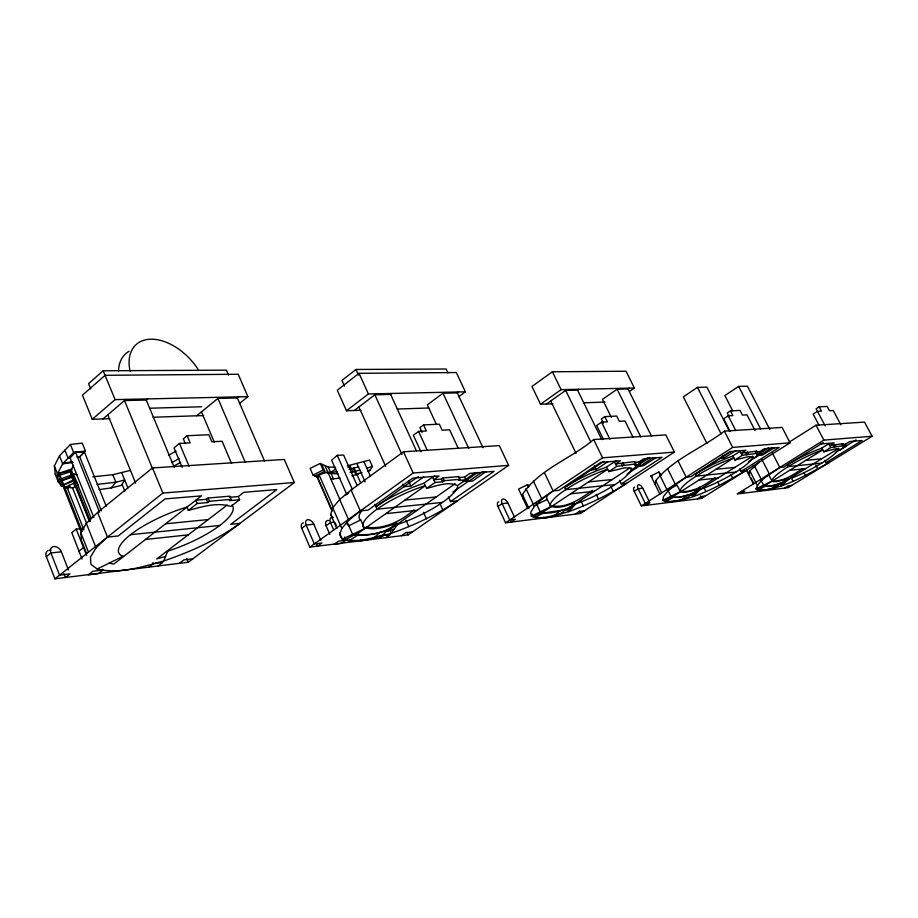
<?xml version="1.0" encoding="UTF-8"?>
<svg xmlns="http://www.w3.org/2000/svg" width="918" height="918" viewBox="0 0 918 918"><rect width="100%" height="100%" fill="white"/><g stroke="black" fill="none" stroke-linecap="round" stroke-linejoin="round"><path stroke-width="1.38" d="M655.142 484.532L655.67 480.699C673.674 458.575 702.19 448.271 724.371 431.127L782.102 427.421L790.111 442.809L701.627 498.405L641.326 505.91L634.189 491.348A4.372 2.146 57 0 1 634.625 487.263M739.633 468.96L740.929 471.508L745.129 471.072C720.561 484.784 694.639 500.551 665.917 502.089L662.888 500.207L663.485 496.512L667.765 491.187L675.499 484.589L686.194 477.176L690.841 476.694L730.143 451.564L745.852 450.245L741.205 453.205L756.707 451.105L757.786 453.217L756.409 454.089L760.919 453.687L759.84 451.599L755.33 451.989L756.707 451.105M327.393 473.47L327.829 471.99L319.097 474.881L318.133 478.358L332.396 510.856M336.826 528.493L330.675 514.459L332.752 507.803L339.671 499.472L351.078 490.028L403.495 451.782L499.323 445.609L508.629 465.357L408.2 534.896L309.871 547.117L301.724 528.275A5.611 3.546 53.5 0 1 303.41 522.904M458.415 477.589L464.634 477.05L465.874 479.747L458.426 480.412L460.01 479.299L458.748 476.591L443.038 477.934L441.455 479.047L433.744 479.712L439.045 475.96L412.744 478.163L368.095 510.098L360.338 510.901L348.829 520.242L341.794 528.412L339.626 534.873L342.322 539.21C358.559 544.615 375.657 537.409 391.355 533.255C414.546 525.142 436.922 514.562 457.348 500.861L450.531 501.572L448.386 496.902M748.64 474.514L749.845 470.923L759.829 461.456M824.685 460.366L825.913 462.706L829.47 462.339C807.14 474.388 783.938 489.122 758.05 490.694L755.973 488.881C759.863 478.553 771.556 473.837 779.807 467.48L783.708 467.078L823.262 442.602M109.047 563.193L113.878 564.054L201.444 495.869L165.022 498.922L118.181 535.974L107.463 537.087L96.046 547.828L90.457 557.123L90.916 564.341L97.17 569.045C119.512 574.266 142.29 566.911 163.725 560.944L167.742 551.156A61.598 17.522 -22.1 0 0 232.093 505.095M68.414 488.456L61.345 485.92L58.316 481.927L55.229 474.113L54.357 465.931L59.486 455.821L70.422 444.484L82.23 443.096L85.431 451.048L79.9 456.694L76.951 457.061M54.357 465.931L57.478 473.826L71.673 468.995L72.338 477.13L58.316 481.927L57.478 473.826L62.654 463.785L73.624 452.494L85.431 451.048M73.578 465.38L70.824 470.59L57.478 473.826M86.694 553.669L81.415 540.335L80.853 532.865L86.315 523.34L97.606 512.439L152.503 467.928L284.27 459.448L294.311 482.535L188.316 562.229L54.942 578.81L46.336 556.641A6.61 4.819 47.5 0 1 48.034 550.582M523.065 498.681L522.422 494.538C539.107 469.098 571.111 458.748 593.671 439.538L665.825 434.902L674.42 452.081L580.383 513.483L505.554 522.79L497.946 506.484A4.877 2.674 56 0 1 498.841 501.871M347.268 465.896L369.518 460.044L372.387 466.459L369.747 470.75L367.533 471.45M634.567 462.397L638.79 462.029L639.949 464.37L634.315 464.864L635.795 463.9L634.636 461.547L615.519 464.038L620.465 460.756L600.762 462.408L558.936 490.35L553.118 490.946L541.964 499.162L534.356 506.426L530.765 512.233L531.327 516.214C543.318 521.665 556.778 514.528 568.621 511.682C588.886 504.384 608.359 494.917 626.524 483.35L621.325 483.889L619.581 480.332M111.227 487.906L115.863 482.214L124.687 480.011L121.578 485.312L111.227 487.906L99.121 489.627M631.492 468.134A44.89 9.914 -25.8 0 1 575.724 503.844L568.621 511.682L567.462 509.249M382.898 534.999L386.88 530.627C376.736 533.358 365.754 536.892 355.289 534.402L345.661 539.543C358.02 542.389 370.941 538.246 382.898 534.999L383.185 535.653M64.926 450.176L68.116 458.162L70.078 457.921L75.586 452.253L99.557 512.141M106.213 506.197L84.41 451.931L79.705 456.716L101.393 510.844M347.968 467.48L349.976 465.495L352.845 471.955L359.856 470.073M561.678 513.151L565.924 509.238C558.259 511.28 549.698 514.642 541.907 512.106L533.347 516.616C542.572 519.508 552.636 515.572 561.678 513.151L561.954 513.724M228.559 375.095L226.425 370.149L103.183 370.78L88.587 383.609L90.756 388.922M846.407 446.137L842.609 446.469L843.917 445.666L842.908 443.738L841.599 444.541L845.398 444.22L846.407 446.137L839.511 450.371L838.501 448.466A37.202 6.655 -26.9 0 1 788.987 479.104L781.356 485.794L780.036 483.247M92.236 419.285L115.106 399.628L247.929 396.656L238.221 374.257L105.111 375.301L82.459 395.153L92.236 419.285L109.827 418.688M357.159 485.519L343.607 455.041L337.25 455.328L331.616 460.159L346.82 494.527L345.352 494.768M103.011 418.918L125.846 399.387M152.595 468.777L124.492 400.558L146.272 400.053L147.626 398.905M665.917 502.089L665.665 501.572C674.455 501.446 684.667 500.723 691.265 494.274L678.563 497.395L673.181 497.395L665.665 501.572L664.15 500.631L671.919 496.581C680.146 498.99 692.115 494.412 699.344 488.824L686.09 492.277L681.856 492.255M346.82 494.527L348.725 492.943M196.693 415.774L217.922 398.401L237.349 397.953L238.691 396.863M231.531 463.429L222.099 441.26L211.84 441.776L208.856 434.73L187.157 435.717L183.336 438.827L185.333 443.589M187.157 435.717L190.164 442.866L179.492 443.405L174.007 447.858L182.154 467.411M83.756 528.343L76.194 529.078L71.811 532.635L82.046 559.073M46.336 556.641L50.903 552.946A6.621 4.808 47.6 0 1 53.864 546.531A6.621 4.808 47.6 0 1 61.368 551.798L68.483 569.963M239.368 403.576L247.929 396.656M78.937 551.179L83.492 547.53M54.942 578.81L162.865 493.058L294.311 482.535M447.961 372.834L446.171 369.013L355.954 369.472L341.955 380.408L344.502 386.065M102.931 570.032L98.329 573.612L88.277 574.863L92.879 571.26L102.931 570.032L102.609 569.24M458.667 396.748L465.392 391.802L456.349 372.547L359.007 373.305L337.285 390.23L346.488 410.748L360.9 410.266M758.05 490.694L757.809 490.223C765.612 490.327 774.39 489.145 780.311 483.637L769.238 486.437L764.832 486.368L757.809 490.223L756.776 489.317L763.983 485.588L764.832 486.368L763.856 485.347L764.224 486.07L822.757 449.877L822.115 450.084A37.202 6.655 -26.9 0 0 788.378 466.516A37.202 6.655 -26.9 0 0 771.981 481.078L755.973 488.881M97.17 569.045L122.897 556.354A61.598 17.522 -22.1 0 1 130.826 534.448A61.598 17.522 -22.1 0 1 185.643 507.482L186.997 507.115L188.339 510.362L197.198 503.489L207.824 502.548L209.499 501.251L231.072 499.358L229.729 496.168L208.145 498.015L206.47 499.312L195.844 500.23L197.198 503.489M346.488 410.748L368.382 393.971L465.392 391.802M231.072 499.358L229.408 500.643L239.609 499.736L238.267 496.569L229.339 497.338M227.239 505.003L156.771 558.913L165.573 556.457M238.267 496.569L243.821 492.323L276.846 489.558L230.785 524.316L240 523.363C216.855 540.014 190.646 551.833 163.725 560.944M148.842 567.14L153.409 563.641L162.773 562.493L158.194 565.97M354.291 410.484L376.139 393.799M239.609 499.736L230.808 506.449C216.866 501.871 202.006 506.931 188.339 510.362M401.992 454.502L374.842 394.786L390.632 394.43L391.929 393.443M179.297 563.354L183.852 559.911L192.86 558.81M327.795 472.563L330.629 472.621L335.736 468.823M458.575 391.952L457.313 392.893L442.992 393.225L427.34 404.838L436.36 424.311M458.093 447.995L449.648 429.819L442.155 430.198L439.366 424.185L423.542 424.908L419.905 427.581L422.131 432.447M423.542 424.908L426.342 430.99L418.585 431.38L413.364 435.212L420.96 451.794M301.724 528.275L306.142 525.062L313.784 524.224L320.852 540.484M329.849 534.391L326.085 525.75L330.48 522.583A5.519 3.42 53.9 0 1 333.073 517.362M629.714 391.252L634.395 388.027L626.019 371.216L552.406 371.79L531.958 386.467L540.518 404.241L553.015 403.817M309.871 547.117L413.157 473.011L508.629 465.357M418.275 476.534L375.967 506.759A51.741 13.127 -24.4 0 1 423.187 483.545L434.753 475.799M402.945 484.176L404.081 486.678L410.851 486.081L423.703 476.924M345.96 540.22L341.542 543.353L334.163 544.271L338.593 541.127L345.96 540.22L344.548 537.007M540.518 404.241L561.093 389.668L634.395 388.027M424.254 483.247L426.606 488.41L435.006 482.478L442.717 481.789L444.301 480.676L460.01 479.299M546.382 404.035L566.911 389.53M590.664 441.673L565.695 390.391L577.548 390.127L578.765 389.266M366.167 527.104C383.724 529.904 400.982 521.206 413.949 509.926M356.15 534.356C369.828 535.745 385.319 533.197 395.979 523.822C385.881 526.45 374.831 531.017 364.457 527.46M386.742 530.294L387.178 531.281L455.202 483.66M464.634 477.05L469.878 473.378L494.079 471.347L450.531 501.572M378.859 538.533L383.242 535.481L390.173 534.632L385.801 537.673M475.49 472.552L462.775 481.434L468.995 480.883L452.918 492.094M465.874 479.747L457.554 485.565C447.674 481.089 436.463 486.092 426.606 488.41M465.093 481.227L477.796 472.357M467.675 479.425L468.605 481.422L482.099 472.001L486.15 472.013M485.989 471.68L472.506 481.066L468.605 481.422M401.476 535.722L405.825 532.704L412.538 531.889M629.209 388.142L628.015 388.957L617.125 389.209L602.472 399.364L611.308 417.311M633.156 437.496L624.997 421.006L619.329 421.293L616.747 416.072L604.801 416.611L601.393 418.952L603.459 423.164M604.801 416.611L607.395 421.89L601.554 422.188L596.666 425.527L603.424 439.343M497.946 506.484L502.123 503.649L507.895 503.018L514.332 516.765M729.317 430.99L706.906 387.144L697.439 387.362L683.336 396.84L706.917 443.417M505.554 522.79L602.587 457.83L674.42 452.081M615.186 484.52L565.66 489.65L564.662 487.561L603.987 461.318M591.02 469.97L596.103 469.511L607.865 461.674M564.662 487.561A44.867 9.96 -25.8 0 1 605.8 467.411L616.471 460.641M536.112 502.398A56.468 12.726 -25.8 0 0 536.8 504.533L540.254 511.842L542.182 512.692L607.67 469.247L606.809 469.5A44.89 9.914 -25.8 0 0 565.878 489.512A44.89 9.914 -25.8 0 0 550.685 506.747L531.327 516.214M606.66 467.159L608.829 471.623L616.678 466.424L635.795 463.9M769.846 429.486L747.424 386.214L738.657 386.409L724.864 395.543L732.69 410.794M551.029 505.531C566.165 509.157 580.704 498.6 592.374 490.304M535.905 518.165L535.63 517.58C546.612 508.044 563.824 515.09 574.473 503.236C567.152 505.049 558.936 509.088 551.443 506.415M565.786 508.962L566.199 509.811L629.851 467.916M638.79 462.029L643.69 458.805L662.016 457.279L621.325 483.889M638.848 463.67L648.016 457.646M637.849 465.323L649.76 457.497M639.949 464.37L632.181 469.477L629.897 467.996L624.745 467.824L608.829 471.623M627.109 474.055L640.007 465.587L638.033 465.77M639.456 464.267L640.316 466L652.916 457.738M755.112 430.611L747 414.879L742.455 415.097L740.046 410.426L730.476 410.862L727.274 412.962L729.087 416.497M575.219 514.126L579.315 511.452L584.468 510.821M730.476 410.862L732.885 415.579L728.215 415.82L723.625 418.815L730.028 431.322M634.189 491.348L638.148 488.789L642.761 488.284L649.313 501.584M641.326 505.91L732.679 447.41L790.111 442.809M735.984 472.024L696.211 476.132L695.282 474.273L730.854 451.541M720.068 458.438L724.118 458.071L736.087 450.44M695.282 474.273A40.323 7.975 -26.5 0 1 732.174 456.246L740.252 451.335L742.295 455.328L757.786 453.217M667.673 489.753L670.92 496.294L672.183 497.108L733.849 457.887L733.115 458.105A40.335 7.941 -26.5 0 0 696.395 476.017A40.335 7.941 -26.5 0 0 680.284 491.715L662.888 500.207M732.897 456.028L734.928 460.01L742.295 455.328M840.877 424.816L833.303 410.541L829.47 410.725L827.198 406.444L819.143 406.812L816.113 408.739L825.156 425.837M681.466 491.474C694.146 492.289 705.024 484.715 715.007 477.899M691.139 494.022L691.518 494.791L751.372 456.946M759.84 451.599L764.43 448.695L779.153 447.456L740.929 471.508M760.15 452.333L766.071 448.604M768.653 447.732L759.197 453.71L759.989 455.259L762.376 455.041L774.322 447.858M734.928 460.01L748.227 456.694L752.209 456.9L753.632 458.289L760.919 453.687M748.399 461.811L759.312 454.926L756.925 455.133M759.989 455.259L771.82 447.8L774.184 447.605M697.45 498.933L701.318 496.5L705.483 495.984M788.791 442.361L816.022 425.229L864.549 422.108L872.1 436.245L788.114 487.653L737.165 493.987L823.848 440.112L872.1 436.245M741.055 493.505L744.819 491.164L740.952 491.635M821.725 463.142L788.218 466.608L787.334 464.91A37.19 6.69 -26.9 0 1 821.22 448.374L828.828 443.864L830.756 447.514L843.917 445.666M820.956 443.956L834.129 442.855L829.723 445.563L842.908 443.738M821.862 448.179L823.779 451.828L830.756 447.514M772.566 480.917C783.972 481.663 793.588 474.331 802.722 468.593M838.501 448.466L780.552 484.107L784.856 482.719M845.398 444.22L849.747 441.535L862.151 440.502L825.913 462.706M835.391 452.574L855.978 439.929M784.58 488.101L788.252 485.84L791.786 485.404M78.179 484.922L72.579 488.043L66.716 486.563L64.891 487.573L76.596 481.778L73.096 480.091L61.345 485.92L59.808 482.042M168.728 455.19L176.038 451.14M171.804 462.592L179.136 458.552M173.33 466.378L180.697 462.316M335.047 467.228L328.208 467.044L320.244 463.429L310.112 468.421L313.015 475.065L318.489 477.624M313.015 475.065L323.159 470.062L324.846 471.324L314.748 476.304M362.656 509.742A51.695 13.288 -24.3 0 0 360.74 519.909L348.829 525.762A65.109 16.742 -24.3 0 1 346.602 521.963M529.388 485.668L527.425 484.727L518.544 489.076L527.781 508.698M536.8 504.533L547.208 499.426A44.833 10.098 -25.8 0 1 547.839 494.791M659.904 494.182L650.896 475.937L658.883 472.036L661.408 475.386M668.843 489.179L677.036 485.174L680.467 491.83M763.983 477.486L768.894 475.088L771.981 481.078M58.316 481.927L71.627 476.476L74.542 480.504L61.345 485.92M70.709 471.749L70.996 475.203L58.109 479.919L60.278 479.173L59.877 475.122L57.685 475.868L70.709 471.749L90.434 521.286M764.717 486.127C773.094 486.689 781.344 483.591 787.988 478.599L776.41 481.709L772.933 481.629L771.728 480.481M788.987 479.104L787.621 477.899M367.969 470.727L370.184 470.027M366.833 468.214L372.387 466.459M691.518 494.791L696.383 493.253M823.779 451.828L835.369 448.833L838.604 449.074L839.511 450.371M575.724 503.844L574.886 504.097L574.06 502.375M566.199 509.811L571.88 508.079M387.178 531.281L394.155 529.238M166.456 551.511L167.742 551.156M356.677 473.917L361.99 472.495M351.927 475.799L358.766 473.963M349.069 469.373L358.628 466.837M92.764 476.821L112.822 474.709L130.425 470.372M59.486 455.821L62.654 463.785L72.074 461.524M330.664 479.07L340.004 478.106M350.137 472.368L352.845 471.955M330.629 472.621L337.147 471.645M62.654 463.785L73.107 462.454M61.368 551.798L50.903 552.946L59.555 575.138L70.009 573.865L65.396 577.514L63.881 573.624M334.163 522.181L330.48 522.583L333.716 529.996M145.469 539.463L188.201 534.873M385.812 513.655L417.151 510.293M570.617 493.827L594.359 491.279M699 480.045L718.083 478.003M789.71 470.314L805.786 468.582M130.505 534.701L219.895 525.44M442.487 502.398L377.046 509.18L374.865 504.28M165.596 523.788L208.214 519.565M405.01 500.069L436.165 496.982M588.622 481.881L612.18 479.54M715.948 469.27L734.848 467.4M805.786 460.366L821.713 458.793M640.316 466L643.277 465.736L656.003 457.772M635.29 466.011L637.046 465.851M84.41 451.931L73.624 452.494L70.422 444.484M153.019 417.242L203.658 415.544M397.276 409.049L428.672 407.994M583.768 402.784L604.973 402.073M149.806 408.223L201.65 406.766M77.491 482.902L73.532 482.868L75.047 486.678M97.147 484.429L115.863 482.214L112.822 474.709M337.927 473.745L331.1 473.608L327.99 472.472M122.897 556.354L123.597 556.48M74.542 480.504L71.466 472.77L77.238 475.054M364.905 528.47L342.322 539.21L339.557 532.899M650.896 475.937L652.457 476.981M764.224 486.07L760.907 480.493M55.229 474.113L56.755 476.144M330.675 514.459L332.764 517.855M819.143 406.812L821.426 411.138L817.49 411.333L813.153 414.087L819.028 425.252M834.932 444.415L835.965 446.366M833.624 445.23L834.646 447.169M816.022 425.229L823.848 440.112M815.85 465.254L817.835 469.052M804.099 472.931L805.419 475.467M791.029 477.349L793.003 481.158M738.657 386.409L760.586 428.867M772.222 452.781L779.807 467.48M775.871 484.796L771.223 489.064M762.009 459.689L769.536 474.331M752.553 456.2L753.632 458.289M747.229 451.92L748.319 454.043M754.389 465.874L761.848 480.435M728.215 415.82L735.788 430.611M753.127 465.3L754.275 467.549M745.841 452.803L746.931 454.926M749.845 470.923L757.247 485.404M747 470.177L749.604 475.283M750.913 477.83L753.517 482.937M746.334 470.016L753.529 484.096M724.371 431.127L732.679 447.41M697.439 387.362L721.261 434.122M722.845 455.558L724.118 458.071M730.843 474.549L732.771 478.335M717.486 481.491L719.402 485.289M703.934 487.688L705.839 491.486M699.367 487.24L700.445 489.374L692.941 496.558L691.667 494.01M698.954 488.055L699.723 489.604L700.445 489.374A40.335 7.941 -26.5 0 0 752.703 456.338M700.377 495.904L701.627 498.405M678.161 461.1L686.194 477.176M686.262 495.548L681.5 500.161M628.015 388.957L651.539 436.222M667.535 468.582L675.499 484.589M671.792 496.317L672.183 497.108M658.883 472.036L660.708 475.708M617.125 389.209L640.821 437.002M659.87 475.272L667.156 489.96M655.67 480.699L661.683 492.863M644.746 502.915L645.939 505.336L649.898 502.8L645.297 503.362L638.148 488.789A4.372 2.134 57 0 1 638.572 484.704A4.372 2.134 57 0 1 642.761 488.284M622.794 462.557L623.965 464.933M601.554 422.188L609.908 439.24M621.314 463.544L622.484 465.919M614.498 461.949L616.678 466.424M577.548 390.127L601.76 439.63M593.671 439.538L602.587 457.83M610.883 486.551L613.235 491.382M552.406 371.79L561.093 389.668M594.244 465.69L596.103 469.511M596.207 494.263L598.547 499.094M550.708 400.982L576.022 453.32M581.037 501.159L583.366 506.002M579.155 510.924L580.383 513.483M544.512 472.919L553.118 490.946M560.072 510.695L554.965 515.205L555.241 515.778M550.536 505.99L550.961 506.874L547.208 499.426M533.45 481.216L541.964 499.162M541.769 511.819L542.182 512.692M543.812 517.419L544.076 517.993M527.425 484.727L528.561 487.125M525.934 488.594L534.356 506.426M532.165 514.091L533.622 517.201M522.422 494.538L528.975 508.446M457.313 392.893L483.006 447.72M510.144 519.577L511.315 522.067L515.503 519.267L509.754 519.967L502.123 503.649A4.877 2.674 56 0 1 503.007 499.036A4.877 2.674 56 0 1 507.895 503.018M442.992 393.225L468.823 448.638M443.038 477.934L444.301 480.676M441.455 479.047L442.717 481.789M418.585 431.38L427.249 450.268M432.642 477.303L435.006 482.478M390.632 394.43L416.451 450.899M439.917 503.512L442.878 509.983M403.495 451.782L413.157 473.011M423.45 512.29L426.377 518.762M408.487 480.86L410.851 486.081M359.007 373.305L368.382 393.971M355.954 369.472L358.536 375.152M358.892 406.972L385.686 466.39M405.94 520.196L408.854 526.68M407.064 532.383L408.2 534.896M396.392 522.158L397.437 524.511L391.355 533.255L390.196 530.65M395.532 522.835L396.415 524.809L397.437 524.511A51.764 13.059 -24.4 0 0 457.669 486.322M363.953 461.788L370.31 475.983M356.987 463.636L365.112 481.858M353.82 467.503L360.717 482.971M353.178 468.283L356.035 474.698M379.731 532.348L374.67 537.409L374.969 538.063M337.25 455.328L352.535 489.787M351.078 490.028L360.338 510.901M360.74 519.909L364.469 528.343A51.764 13.059 -24.4 0 1 377.309 508.997A51.764 13.059 -24.4 0 1 424.288 485.955L425.355 485.656L355.587 535.068L352.546 534.196L347.67 523.145M328.208 467.044L333.486 479.116M358.169 534.93L349.265 540.541L349.551 541.207M360.418 540.128L360.717 540.794M325.087 465.885L340.119 499.989M339.671 499.472L348.829 520.242M321.943 464.715L324.846 471.324M320.244 463.429L323.159 470.062M319.097 474.881L333.441 507.516M332.752 507.803L341.794 528.412M316.285 475.306L331.662 510.339M335.116 522.79L336.229 525.314M315.872 542.423L317.502 546.164L321.943 542.986L314.323 543.926L306.142 525.062A5.623 3.534 53.5 0 1 307.805 519.68A5.623 3.534 53.5 0 1 313.784 524.224M237.349 397.953L264.591 461.123M217.922 398.401L245.335 462.477M201.444 411.895L214.284 442.166M208.145 498.015L209.499 501.251M206.47 499.312L207.824 502.548M179.492 443.405L189.119 466.424M146.272 400.053L174.213 467.285M152.503 467.928L162.865 493.058M186.733 558.396L188.316 562.229M103.183 370.78L115.106 399.628M107.808 414.81L135.635 483.132M121.646 472.529L127.912 487.917M122.094 484.429L124.791 491.05M153.099 562.872L153.409 563.641M152.698 563.193L153.008 563.95M123.964 569.412L124.286 570.193M97.606 512.439L107.463 537.087M70.078 457.921L93.888 517.614M73.52 474.067L91.238 518.498M70.847 473.481L89.918 521.367M70.996 475.203L89.482 521.654M72.579 488.043L86.579 523.26M86.315 523.34L96.046 547.828M69.24 485.209L70.261 487.768M66.716 486.563L83.894 529.87M59.877 475.122L82.161 531.35M60.278 479.173L81.358 532.383M80.853 532.865L88.438 552.016M76.194 529.078L86.625 555.447M130.299 371.365L129.713 369.415A47.988 30.237 47.7 0 1 151.321 339.19A47.988 30.237 47.7 0 1 197.967 369.105M49.308 550.238A6.61 4.819 47.5 0 1 50.742 550.295M118.502 371.342A47.747 30.397 47.6 0 1 129.059 351.284M326.085 525.75A5.508 3.431 53.9 0 1 328.69 520.529"/></g></svg>
